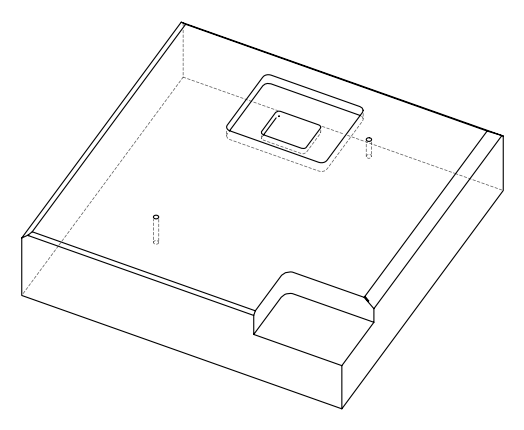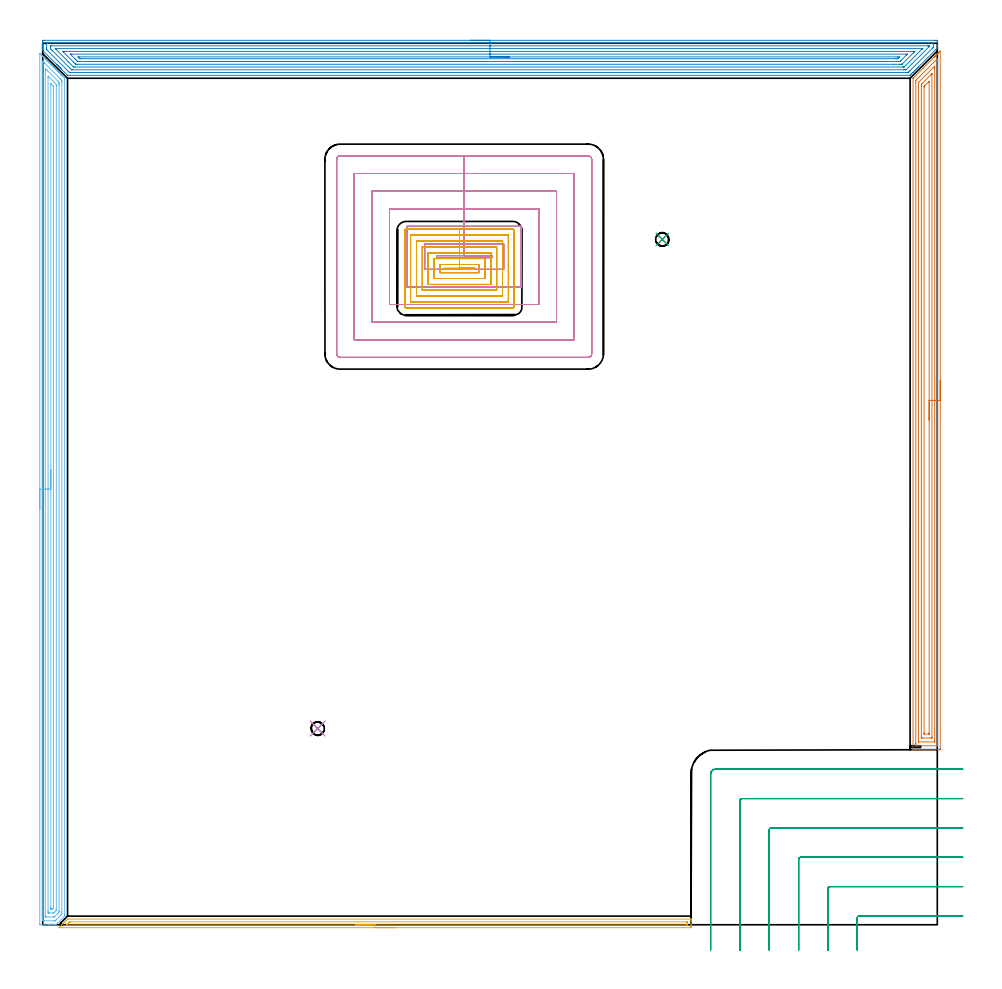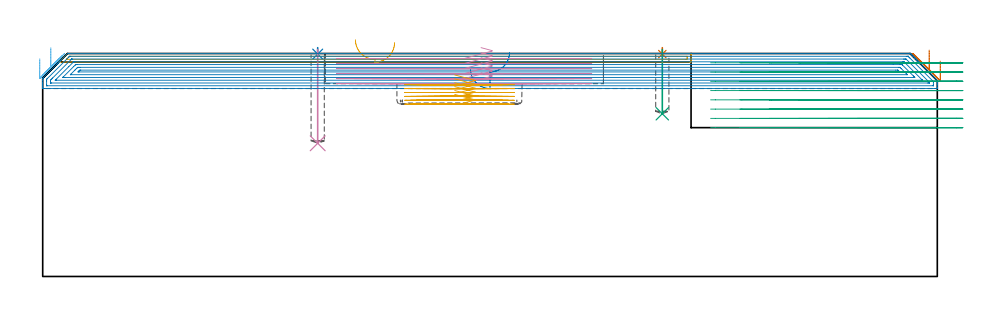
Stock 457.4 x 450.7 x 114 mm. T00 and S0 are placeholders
(PLAN: 11 operations, 5 tool changes, 112.2 min)
(1 SPOT_DRILL | STEP1POCKET | NXT0321_9005460120000 | 0.03 min | 0 mm3)
(2 SPOT_DRILL_1 | STEP1POCKET_1 | NXT0321_9005460120000 | 0.03 min | 0 mm3)
(3 DRILL_BLIND_HOLE_INTO_CENTER | STEP1POCKET | NXT0301_039 | 0.13 min | 1075 mm3)
(4 DRILL_BLIND_HOLE_INTO_CENTER_1 | STEP1POCKET_1 | NXT0301_039 | 0.19 min | 1617 mm3)
(5 AREA_MILL | FG_CHAMFER_SURFACE | UGT0205_001 | 5.31 min | 3188 mm3)
(6 AREA_MILL_1 | FG_CHAMFER_SURFACE_1 | UGT0205_001 | 17.78 min | 36223 mm3)
(7 AREA_MILL_2 | FG_CHAMFER_SURFACE_2 | UGT0205_001 | 14.33 min | 35538 mm3)
(8 AREA_MILL_3 | FG_CHAMFER_SURFACE_3 | UGT0205_001 | 25.3 min | 71010 mm3)
(9 MILL_CORNER_NOTCH_RECTANGULAR | CORNER_NOTCH_RECTANGULAR | UGT0201_094 | Follow Part, ap 5, ae 75% | 15.39 min | 425116 mm3)
(10 MILL_RECTANGULAR_POCKET | POCKET_RECTANGULAR_STRAIGHT | NXT0201_011 | Follow Part, ap 3, ae 75% | 22.49 min | 251456 mm3)
(11 MILL_RECTANGULAR_POCKET_1 | POCKET_RECTANGULAR_STRAIGHT_1 | UGT0201_086 | Follow Part, ap 2, ae 75% | 11.22 min | 31973 mm3)
(TOOL NXT0321_9005460120000 | NC Spot Drill, 142deg, 12mm, Carbide, Uncoated | D12 PA142 FL30 Z2)
(TOOL NXT0301_039 | Carbide Drill 6.8mm [860.1-0680-034A1-MM 2214] | D6.8 PA140 FL53 Z2)
(TOOL UGT0205_001 | Chamfer Mill 20 x 3 x 45 deg. | D20 FL50 Z2)
(TOOL UGT0201_094 | End mill 20 mm | D20 FL38 Z4)
(TOOL NXT0201_011 | ENDMILL 12mm [2P460-1200-NA 1630] | D12 FL38 Z6)
(TOOL UGT0201_086 | End Mill 8 mm | D8 R2 FL19 Z4)
(OP 1 SPOT_DRILL)
G17 G21 G94 G90
T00 M6
G54
G17 G0 G90 X316.8 Y350.4 S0 M3
G43 Z124. H0
G94 G81 G98 Z113.707 F250. R117.
G80
M5
M2
(OP 2 SPOT_DRILL_1)
G17 G21 G94 G90
T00 M6
G54
G17 G0 G90 X140.6 Y100.3 S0 M3
G43 Z124. H0
G94 G81 G98 Z113.707 F250. R117.
G80
M5
M2
(OP 3 DRILL_BLIND_HOLE_INTO_CENTER)
G17 G21 G94 G90
T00 M6
G54
G17 G0 G90 X316.8 Y350.4 S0 M3
G43 Z124. H1
G94 G81 G98 Z83.2 F250. R116.
G80
M5
M2
(OP 4 DRILL_BLIND_HOLE_INTO_CENTER_1)
G17 G21 G94 G90
T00 M6
G54
G17 G0 G90 X140.6 Y100.3 S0 M3
G43 Z124. H1
G94 G81 G98 Z68.1 F250. R116.
G80
M5
M2
(OP 5 AREA_MILL)
G17 G21 G94 G90
T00 M6
G54
G17 G0 G90 X179.9 Y-1.5 S1061 M3
G43 Z124. H0
Z119.6
G94 G1 X179.862 Z118.728 F250.
X179.748 Z117.863
X179.559 Z117.012
X179.297 Z116.18
X178.963 Z115.374
X178.56 Z114.6
X178.092 Z113.864
X177.56 Z113.172
X176.971 Z112.529
X176.328 Z111.94
X175.636 Z111.408
X174.9 Z110.94
X174.126 Z110.537
X173.32 Z110.203
X172.488 Z109.941
X171.636 Z109.752
X170.772 Z109.638
X169.9 Z109.6
X8.485
X8.319 Y-1.493 Z109.606
X8.484 Y-1.318 Z109.781
X8.931 Y-0.868 Z110.23
X9.825 Y0.026 Z111.124
X10.934 Y1.134 Z112.233
X12.061 Y2.261 Z113.361
X12.694 Y2.894 Z113.992
X13.402 Y2.9 Z114.
X331.316
X331.496 Y2.901 Z113.992
X331.497 Y2.9 Z113.991
X331.5 Y2.539 Z113.639
Y2.304 Z113.404
Y1.581 Z112.675
Y0.338 Z111.435
Y-0.181 Z110.914
Y-0.802 Z110.294
X331.497 Y-1.061 Z110.034
X331.49 Y-1.491 Z109.605
X331.31 Y-1.496 Z109.602
X330.869 Y-1.5 Z109.6
X169.9
Y-0.086 Z111.014
X12.508 Y-0.085 Z111.015
X12.41 Y-0.084 Z111.016
X12.237 Y-0.079 Z111.021
X12.186 Y-0.073 Z111.027
X12.198 Y-0.06 Z111.04
X12.288 Y0.036 Z111.136
X12.385 Y0.134 Z111.234
X12.508 Y0.259 Z111.359
X13.174 Y0.925 Z112.025
X13.402 Y1.152 Z112.252
X13.621 Y1.365 Z112.465
X13.721 Y1.46 Z112.56
X13.752 Y1.479 Z112.579
X13.798 Y1.481 Z112.581
X13.898 Y1.483 Z112.583
X14.297 Y1.486 Z112.586
X14.393
X329.178 Y1.485 Z112.585
X329.456 Y1.48 Z112.58
X329.484 Y1.479 Z112.579
X329.49 Y1.461 Z112.561
X329.496 Y1.426 Z112.526
X329.498 Y1.391 Z112.491
X329.5 Y1.168 Z112.268
X329.497 Y0.7 Z111.8
X329.491 Y0.296 Z111.396
X329.47 Y-0.079 Z111.021
X329.08 Y-0.084 Z111.016
X328.984 Y-0.085 Z111.015
X169.9 Y-0.086 Z111.014
X169.028 Z111.052
X168.164 Z111.166
X167.312 Z111.355
X166.48 Z111.617
X165.674 Z111.951
X164.9 Z112.354
X164.164 Z112.823
X163.472 Z113.354
X162.829 Z113.943
X162.24 Z114.586
X161.708 Z115.278
X161.24 Z116.014
X160.837 Z116.788
X160.503 Z117.594
X160.241 Z118.426
X160.052 Z119.278
X159.938 Z120.143
X159.9 Z121.014
G0 Z124.
M5
M2
(OP 6 AREA_MILL_1)
G17 G21 G94 G90
T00 M6
G54
G17 G0 G90 X-1.5 Y212.75 S1061 M3
G43 Z124. H0
Z111.3
G94 G1 Y212.788 Z110.428 F250.
Y212.902 Z109.564
Y213.091 Z108.712
Y213.353 Z107.88
Y213.687 Z107.074
Y214.09 Z106.3
Y214.558 Z105.564
Y215.09 Z104.872
Y215.679 Z104.229
Y216.322 Z103.64
Y217.014 Z103.108
Y217.75 Z102.64
Y218.524 Z102.237
Y219.33 Z101.903
Y220.162 Z101.641
Y221.014 Z101.452
Y221.878 Z101.338
Y222.75 Z101.3
Y445.255
X-1.495 Y445.471 Z101.303
X-1.493 Y445.482 Z101.305
X-1.47 Y445.471 Z101.328
X-1.105 Y445.105 Z101.695
X-0.933 Y444.935 Z101.864
X-0.874 Y444.875 Z101.925
X-0.696 Y444.697 Z102.103
X-0.636 Y444.638 Z102.16
X-0.576 Y444.577 Z102.223
X-0.401 Y444.401 Z102.398
X-0.34 Y444.341 Z102.457
X-0.278 Y444.279 Z102.521
X-0.106 Y444.106 Z102.693
X-0.043 Y444.045 Z102.753
X0.02 Y443.981 Z102.819
X0.19 Y443.811 Z102.989
X0.253 Y443.748 Z103.05
X0.317 Y443.683 Z103.116
X0.485 Y443.516 Z103.284
X0.55 Y443.452 Z103.346
X0.615 Y443.385 Z103.414
X0.78 Y443.22 Z103.579
X0.846 Y443.155 Z103.643
X0.913 Y443.087 Z103.712
X1.075 Y442.925 Z103.874
X1.143 Y442.859 Z103.939
X1.211 Y442.789 Z104.01
X1.37 Y442.63 Z104.169
X1.439 Y442.562 Z104.236
X1.509 Y442.491 Z104.308
X1.666 Y442.335 Z104.465
X1.736 Y442.266 Z104.532
X1.807 Y442.193 Z104.606
X1.961 Y442.04 Z104.76
X2.033 Y441.969 Z104.829
X2.105 Y441.895 Z104.904
X2.256 Y441.744 Z105.055
X2.329 Y441.673 Z105.125
X2.403 Y441.597 Z105.202
X2.551 Y441.449 Z105.35
X2.626 Y441.376 Z105.422
X2.701 Y441.299 Z105.5
X2.846 Y441.154 Z105.645
X2.922 Y441.079 Z105.719
X2.999 Y441.001 Z105.798
X3.142 Y440.859 Z105.941
X3.219 Y440.783 Z106.015
X3.297 Y440.703 Z106.096
X3.437 Y440.564 Z106.236
X3.515 Y440.486 Z106.312
X3.595 Y440.406 Z106.394
X3.732 Y440.268 Z106.531
X3.812 Y440.19 Z106.608
X3.893 Y440.108 Z106.692
X4.027 Y439.973 Z106.826
X4.109 Y439.893 Z106.905
X4.191 Y439.81 Z106.99
X4.322 Y439.678 Z107.122
X4.405 Y439.597 Z107.201
X4.489 Y439.512 Z107.288
X4.618 Y439.383 Z107.417
X4.702 Y439.3 Z107.498
X4.787 Y439.214 Z107.586
X4.913 Y439.088 Z107.712
X4.998 Y439.003 Z107.794
X5.085 Y438.916 Z107.884
X5.208 Y438.792 Z108.007
X5.295 Y438.707 Z108.091
X5.383 Y438.618 Z108.182
X5.503 Y438.497 Z108.302
X5.591 Y438.41 Z108.387
X5.68 Y438.32 Z108.48
X5.798 Y438.202 Z108.598
X5.888 Y438.114 Z108.684
X5.978 Y438.022 Z108.778
X6.094 Y437.907 Z108.893
X6.185 Y437.817 Z108.981
X6.276 Y437.724 Z109.076
X6.389 Y437.611 Z109.188
X6.481 Y437.521 Z109.277
X6.574 Y437.426 Z109.374
X6.684 Y437.316 Z109.483
X6.778 Y437.224 Z109.574
X6.872 Y437.128 Z109.672
X6.979 Y437.021 Z109.779
X7.074 Y436.928 Z109.87
X7.17 Y436.83 Z109.97
X7.274 Y436.726 Z110.074
X7.371 Y436.631 Z110.167
X7.468 Y436.532 Z110.268
X7.57 Y436.431 Z110.369
X7.667 Y436.334 Z110.463
X7.766 Y436.234 Z110.566
X7.865 Y436.135 Z110.664
X7.964 Y436.038 Z110.76
X8.064 Y435.936 Z110.863
X8.16 Y435.84 Z110.96
X8.261 Y435.741 Z111.057
X8.362 Y435.638 Z111.161
X8.455 Y435.545 Z111.255
X8.557 Y435.445 Z111.353
X8.66 Y435.34 Z111.459
X8.75 Y435.25 Z111.55
X8.854 Y435.148 Z111.65
X8.958 Y435.042 Z111.757
X9.046 Y434.955 Z111.845
X9.15 Y434.852 Z111.946
X9.256 Y434.744 Z112.055
X9.341 Y434.659 Z112.14
X9.447 Y434.555 Z112.243
X9.554 Y434.446 Z112.353
X9.636 Y434.364 Z112.436
X9.743 Y434.258 Z112.539
X9.852 Y434.148 Z112.651
X9.931 Y434.069 Z112.731
X10.04 Y433.962 Z112.836
X11.102 Y432.898 Z113.899
X11.199 Y432.795 Z113.985
X11.2 Y432.361 Z114.
Y5.095
X11.197 Y4.405 Z113.988
X11.09 Y4.289 Z113.888
X6.882 Y0.082 Z109.68
X6.8 Y0.01 Z109.595
X6.719 Y0. Z109.518
X6.629 Z109.429
X6.005 Z108.804
X5.295 Z108.09
X4.05 Z106.847
X3.515 Z106.31
X2.893 Z105.689
X-1.201 Z101.596
X-1.492 Y0.01 Z101.306
X-1.499 Y0.3 Z101.299
X-1.5 Y222.75 Z101.3
X-0.086 Z102.714
Y440.448
X-0.082 Y441.299 Z102.718
X-0.08 Y441.336 Z102.72
X-0.043 Y441.582 Z102.757
X0.247 Y441.299 Z103.047
X0.846 Y440.703 Z103.646
X1.145 Y440.406 Z103.945
X8.854 Y432.696 Z111.654
X9.187 Y432.361 Z111.987
X9.743 Y431.795 Z112.543
X9.78 Y431.467 Z112.58
X9.783 Y431.427 Z112.583
X9.786 Y430.573 Z112.586
Y430.53
Y6.84
X9.784 Y5.988 Z112.584
X9.782 Y5.949 Z112.582
X9.743 Y5.405 Z112.543
X9.592 Y5.247 Z112.392
X9.444 Y5.095 Z112.244
X6.763 Y2.413 Z109.563
X6.47 Y2.127 Z109.27
X6.373 Y2.035 Z109.173
X6.337 Y2.01 Z109.137
X6.287 Y2.006 Z109.087
X6.185 Y2.003 Z108.985
X5.706 Y2. Z108.506
X0.846 Y2.001 Z103.646
X0.365 Y2.003 Z103.165
X-0.043 Y2.01 Z102.757
X-0.081 Y2.413 Z102.719
X-0.083 Y2.453 Z102.717
X-0.086 Y3.307 Z102.714
Y222.75
X1.328 Z104.128
X1.329 Y436.83 Z104.129
X1.33 Y437.238 Z104.13
X1.334 Y437.724 Z104.134
X1.335 Y437.749 Z104.135
X1.37 Y437.724 Z104.17
X1.736 Y437.363 Z104.536
X2.271 Y436.83 Z105.071
X2.626 Y436.475 Z105.426
X7.633 Y431.467 Z110.433
X7.964 Y431.132 Z110.764
X8.241 Y430.848 Z111.041
X8.365 Y430.705 Z111.165
X8.367 Y430.573 Z111.167
X8.37 Y430.165 Z111.17
X8.371 Y429.679 Z111.171
X8.372 Y429.27 Z111.172
X8.371 Y7.367 Z111.171
X8.368 Y6.882 Z111.168
X8.365 Y6.479 Z111.165
X7.889 Y5.988 Z110.689
X6.143 Y4.242 Z108.943
X6.101 Y4.201 Z108.901
X5.937 Y4.045 Z108.737
X5.907 Y4.018 Z108.707
X5.827 Y4.01 Z108.627
X5.694 Y4.005 Z108.494
X5.494 Y4.001 Z108.294
X1.936 Y4. Z104.736
X1.736 Y4.002 Z104.536
X1.536 Y4.006 Z104.336
X1.404 Y4.01 Z104.204
X1.335 Y4.023 Z104.135
X1.333 Y4.065 Z104.133
X1.331 Y4.201 Z104.131
X1.329 Y4.61 Z104.129
X1.328 Y222.75 Z104.128
X2.743 Z105.543
X2.744 Y433.136 Z105.544
X2.745 Y433.255 Z105.545
X2.754 Y433.885 Z105.554
X3.396 Y433.255 Z106.196
X3.515 Y433.136 Z106.315
X6.078 Y430.573 Z108.878
X6.185 Y430.464 Z108.985
X6.95 Y429.679 Z109.75
X6.956 Y428.904 Z109.756
X6.957 Y428.785 Z109.757
Y7.776
X6.955 Y7.582 Z109.755
X6.953 Y7.534 Z109.753
X6.951 Y7.514 Z109.751
X6.938 Y7.497 Z109.738
X6.877 Y7.431 Z109.677
X6.704 Y7.254 Z109.504
X5.813 Y6.362 Z108.613
X5.639 Y6.191 Z108.439
X5.499 Y6.057 Z108.299
X5.456 Y6.017 Z108.256
X5.404 Y6.01 Z108.204
X5.295 Y6.001 Z108.095
X5.283 Y6. Z108.083
X3.515 Z106.315
X3.504 Z106.304
X3.072 Y6.003 Z105.872
X2.856 Y6.007 Z105.656
X2.755 Y6.01 Z105.555
X2.75 Y6.082 Z105.55
X2.743 Y6.764 Z105.543
Y6.882
Y222.75
X4.157 Z106.957
Y429.679
X4.159 Y429.927 Z106.959
X4.161 Y430.011 Z106.961
X4.162 Y430.025 Z106.962
X4.209 Y429.984 Z107.009
X4.287 Y429.911 Z107.087
X4.405 Y429.796 Z107.205
X4.523 Y429.679 Z107.323
X5.295 Y428.905 Z108.095
X5.412 Y428.785 Z108.212
X5.526 Y428.66 Z108.326
X5.536 Y428.543 Z108.336
X5.541 Y427.891 Z108.341
X5.543 Y427.643 Z108.343
Y9.564
X5.542 Y9.315 Z108.342
X5.538 Y8.67 Z108.338
X5.536 Y8.55 Z108.336
X5.477 Y8.487 Z108.277
X5.295 Y8.3 Z108.095
X5.031 Y8.041 Z107.831
X4.987 Y8.01 Z107.787
X4.905 Y8.007 Z107.705
X4.739 Y8.003 Z107.539
X4.405 Z107.205
X4.177 Y8.006 Z106.977
X4.163 Y8.016 Z106.963
X4.161 Y8.022 Z106.961
X4.157 Y8.67 Z106.957
Y8.919
Y222.75
Y223.622 Z106.995
Y224.486 Z107.109
Y225.338 Z107.298
Y226.17 Z107.56
Y226.976 Z107.894
Y227.75 Z108.297
Y228.486 Z108.765
Y229.178 Z109.296
Y229.821 Z109.886
Y230.41 Z110.529
Y230.942 Z111.221
Y231.41 Z111.957
Y231.813 Z112.731
Y232.147 Z113.537
Y232.409 Z114.369
Y232.598 Z115.22
Y232.712 Z116.085
Y232.75 Z116.957
G0 Z124.
M5
M2
(OP 7 AREA_MILL_2)
G17 G21 G94 G90
T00 M6
G54
G17 G0 G90 X458.9 Y278.1 S1061 M3
G43 Z124. H0
Z110.1
G94 G1 Y278.062 Z109.228 F250.
Y277.948 Z108.363
Y277.759 Z107.512
Y277.497 Z106.68
Y277.163 Z105.874
Y276.76 Z105.1
Y276.292 Z104.364
Y275.76 Z103.672
Y275.171 Z103.029
Y274.528 Z102.44
Y273.836 Z101.908
Y273.1 Z101.44
Y272.326 Z101.037
Y271.52 Z100.703
Y270.688 Z100.441
Y269.837 Z100.252
Y268.972 Z100.138
Y268.1 Z100.1
Y90.132
X458.894 Y89.618 Z100.104
X458.892 Y89.51 Z100.106
X458.779 Y89.5 Z100.218
X448.007 Z110.988
X446.616 Z112.38
X446.255 Z112.74
X445.312 Z113.688
X445.156 Z113.837
X445.092 Z113.9
X445.003 Y89.51 Z113.988
X445. Y89.684 Z114.
Y432.654
X445.003 Y432.794 Z113.989
X445.094 Y432.895 Z113.904
X450.198 Y437.998 Z108.802
X455.76 Y443.561 Z103.238
X455.893 Y443.695 Z103.103
X456.032 Y443.833 Z102.966
X456.189 Y443.991 Z102.808
X456.331 Y444.133 Z102.664
X456.479 Y444.28 Z102.519
X456.619 Y444.42 Z102.379
X456.769 Y444.572 Z102.226
X456.926 Y444.727 Z102.072
X457.048 Y444.849 Z101.949
X457.207 Y445.01 Z101.787
X457.729 Y445.529 Z101.271
X457.97 Y445.77 Z101.029
X458.084 Y445.886 Z100.912
X458.662 Y446.462 Z100.338
X458.732 Y446.533 Z100.266
X458.868 Y446.665 Z100.13
X458.894 Y446.683 Z100.104
X458.899 Y446.665 Z100.099
X458.9 Y268.1 Z100.1
X457.486 Z101.514
X457.485 Y92.084 Z101.515
X457.479 Y91.518 Z101.521
X457.427 Y91.51 Z101.573
X457.318 Y91.505 Z101.682
X457.18 Y91.501 Z101.82
X446.665 Z112.335
X446.48 Y91.507 Z112.52
X446.445 Y91.51 Z112.555
X446.421 Y91.519 Z112.579
X446.42 Y91.561 Z112.58
X446.416 Y91.756 Z112.584
X446.415 Y91.92 Z112.585
X446.414 Y92.651 Z112.586
X446.415 Y430.865 Z112.585
X446.419 Y431.592 Z112.581
X446.421 Y431.76 Z112.579
X447.216 Y432.567 Z111.784
X457.141 Y442.491 Z101.859
X457.249 Y442.597 Z101.751
X457.399 Y442.742 Z101.601
X457.473 Y442.812 Z101.527
X457.48 Y442.66 Z101.52
X457.484 Y442.491 Z101.516
X457.485 Y442.319 Z101.515
X457.486 Y441.76 Z101.514
Y268.1
X456.072 Z102.928
X456.071 Y94.421 Z102.929
X456.069 Y93.709 Z102.931
X456.067 Y93.532 Z102.933
X456.065 Y93.51 Z102.935
X456.046 Y93.507 Z102.954
X455.995 Y93.503 Z103.005
X455.893 Y93.501 Z103.107
X447.939 Z111.061
X447.884 Y93.503 Z111.116
X447.849 Y93.508 Z111.151
X447.835 Y93.512 Z111.165
X447.834 Y93.528 Z111.166
X447.83 Y93.709 Z111.17
X447.829 Y93.891 Z111.171
Y430.153
X447.832 Y430.509 Z111.168
X447.835 Y430.686 Z111.165
X447.837 Y430.726 Z111.163
X447.986 Y430.887 Z111.014
X455.953 Y438.853 Z103.047
X456.016 Y438.914 Z102.984
X456.041 Y438.931 Z102.959
X456.065 Y438.945 Z102.935
X456.067 Y438.914 Z102.933
X456.07 Y438.802 Z102.93
X456.071 Y438.732 Z102.929
X456.072 Y438.02 Z102.928
Y268.1
X454.657 Z104.343
Y95.865
X454.655 Y95.689 Z104.345
X454.652 Y95.549 Z104.348
X454.65 Y95.513 Z104.35
X454.631 Y95.509 Z104.369
X454.577 Y95.506 Z104.423
X454.141 Y95.5 Z104.859
X449.759 Z109.241
X449.323 Y95.504 Z109.677
X449.27 Y95.508 Z109.73
X449.249 Y95.511 Z109.751
X449.248 Y95.527 Z109.752
X449.244 Y95.591 Z109.756
X449.243 Y95.652 Z109.757
Y96.025
Y428.709
X449.244 Y429.077 Z109.756
X449.248 Y429.598 Z109.752
X449.251 Y429.69 Z109.749
X449.308 Y429.75 Z109.692
X449.521 Y429.971 Z109.479
X454.141 Y434.592 Z104.859
X454.511 Y434.959 Z104.489
X454.584 Y435.029 Z104.416
X454.631 Y435.071 Z104.369
X454.651 Y435.081 Z104.349
X454.653 Y435.041 Z104.347
X454.655 Y434.962 Z104.345
X454.657 Y434.81 Z104.343
Y268.1
X453.243 Z105.757
Y98.18
X453.241 Y97.744 Z105.759
X453.237 Y97.527 Z105.763
X453.235 Y97.51 Z105.765
X453.208 Y97.506 Z105.792
X453.15 Y97.502 Z105.85
X453.055 Y97.5 Z105.945
X450.771 Y97.501 Z108.229
X450.717 Y97.503 Z108.283
X450.679 Y97.508 Z108.321
X450.664 Y97.512 Z108.336
X450.662 Y97.53 Z108.338
X450.659 Y97.739 Z108.341
X450.657 Y98.159 Z108.343
Y428.182
X450.664 Y428.617 Z108.336
X450.672 Y428.662 Z108.328
X450.701 Y428.697 Z108.299
X450.759 Y428.758 Z108.241
X450.853 Y428.855 Z108.147
X451.075 Y429.077 Z107.925
X452.863 Y430.865 Z106.137
X452.972 Y430.974 Z106.028
X453.067 Y431.067 Z105.933
X453.186 Y431.181 Z105.814
X453.235 Y431.225 Z105.765
X453.243 Y430.83 Z105.757
Y268.1
Y267.228 Z105.795
Y266.364 Z105.909
Y265.512 Z106.098
Y264.68 Z106.36
Y263.874 Z106.694
Y263.1 Z107.097
Y262.364 Z107.565
Y261.672 Z108.096
Y261.029 Z108.686
Y260.44 Z109.329
Y259.909 Z110.021
Y259.44 Z110.757
Y259.037 Z111.531
Y258.703 Z112.337
Y258.441 Z113.169
Y258.252 Z114.02
Y258.138 Z114.885
Y258.1 Z115.757
G0 Z124.
M5
M2
(OP 8 AREA_MILL_3)
G17 G21 G94 G90
T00 M6
G54
G17 G0 G90 X218.7 Y452.2 S1061 M3
G43 Z124. H0
Z106.1
G94 G1 X218.738 Z105.228 F250.
X218.852 Z104.364
X219.041 Z103.512
X219.303 Z102.68
X219.637 Z101.874
X220.04 Z101.1
X220.509 Z100.364
X221.04 Z99.672
X221.629 Z99.029
X222.272 Z98.44
X222.964 Z97.909
X223.7 Z97.44
X224.474 Z97.037
X225.28 Z96.703
X226.112 Z96.441
X226.964 Z96.252
X227.828 Z96.138
X228.7 Z96.1
X456.237
X456.768 Y452.198 Z96.102
X457.291 Y452.193 Z96.103
X457.392 Y452.191 Z96.105
X457.4 Y451.674 Z96.621
Y450.268 Z98.029
Y449.901 Z98.395
Y449.166 Z99.134
Y448.862 Z99.438
Y448.231 Z100.068
X457.397 Y448.2 Z100.099
X457.396 Y448.195 Z100.103
X447.71 Y438.51 Z109.79
X447.574 Y438.373 Z109.924
X447.526 Y438.325 Z109.973
X446.845 Y437.645 Z110.655
X446.687 Y437.486 Z110.811
X446.631 Y437.43 Z110.868
X445.98 Y436.78 Z111.52
X445.801 Y436.599 Z111.697
X445.116 Y435.916 Z112.384
X444.914 Y435.713 Z112.584
X444.251 Y435.051 Z113.249
X443.685 Y434.484 Z113.815
X443.545 Y434.347 Z113.948
X443.495 Y434.303 Z113.989
X443.352 Y434.3 Z114.
X13.154
X12.699 Y434.307 Z113.992
X12.639 Y434.36 Z113.939
X9.512 Y437.486 Z110.811
X9.452 Y437.548 Z110.751
X9.278 Y437.721 Z110.578
X9.217 Y437.782 Z110.515
X9.159 Y437.841 Z110.458
X8.98 Y438.02 Z110.279
X8.921 Y438.077 Z110.219
X8.866 Y438.134 Z110.165
X8.682 Y438.318 Z109.981
X8.626 Y438.373 Z109.924
X8.572 Y438.427 Z109.872
X8.384 Y438.616 Z109.683
X8.33 Y438.668 Z109.628
X8.279 Y438.72 Z109.579
X8.086 Y438.914 Z109.385
X8.035 Y438.964 Z109.333
X7.986 Y439.013 Z109.286
X7.788 Y439.212 Z109.087
X7.739 Y439.26 Z109.037
X7.693 Y439.306 Z108.993
X7.489 Y439.51 Z108.789
X7.444 Y439.555 Z108.742
X7.4 Y439.599 Z108.7
X7.191 Y439.808 Z108.491
X0.334 Y446.665 Z101.634
X0.201 Y446.797 Z101.499
X0.036 Y446.967 Z101.331
X0.008 Y447.003 Z101.294
X0.004 Y447.019 Z101.279
X0. Y447.046 Z101.252
Y448.127 Z100.167
Y449.381 Z98.915
Y449.901 Z98.394
Y450.528 Z97.768
Y450.787 Z97.508
Y451.415 Z96.882
X0.003 Y451.674 Z96.622
X0.009 Y452.191 Z96.105
X0.108 Y452.194 Z96.103
X0.633 Y452.2 Z96.1
X228.7
Y450.786 Z97.514
X455.202 Y450.785 Z97.515
X455.313 Y450.784 Z97.516
X455.368 Y450.781 Z97.519
X455.387 Y450.779 Z97.521
X455.39 Y450.763 Z97.537
X455.395 Y450.642 Z97.658
X455.399 Y450.37 Z97.93
Y449.014 Z99.286
X455.397 Y448.805 Z99.495
X455.393 Y448.701 Z99.599
X455.389 Y448.651 Z99.649
X455.368 Y448.628 Z99.672
X454.979 Y448.229 Z100.071
X454.928 Y448.178 Z100.122
X443.352 Y436.601 Z111.699
X442.904 Y436.157 Z112.143
X442.457 Y435.716 Z112.584
X442.455 Y435.715 Z112.585
X441.563 Y435.714 Z112.586
X14.048
X13.823 Y435.717 Z112.583
X13.768 Y435.719 Z112.581
X13.745 Y435.721 Z112.579
X13.679 Y435.782 Z112.518
X13.466 Y435.989 Z112.311
X13.154 Y436.296 Z112.004
X2.421 Y447.029 Z101.271
X2.214 Y447.24 Z101.06
X2.011 Y447.451 Z100.849
X2.004 Y447.654 Z100.646
X2.001 Y448.127 Z100.173
X2. Y448.545 Z99.755
X2.002 Y450.317 Z97.983
X2.01 Y450.736 Z97.564
X2.012 Y450.78 Z97.52
X2.032 Y450.781 Z97.519
X2.087 Y450.784 Z97.516
X2.198 Y450.785 Z97.515
X2.421 Y450.786 Z97.514
X228.7
Y449.372 Z98.928
X452.296 Y449.371 Z98.929
X452.831 Y449.37 Z98.93
X453.19 Y449.367 Z98.933
X453.309 Y449.365 Z98.935
X453.39 Y449.355 Z98.945
X453.394 Y449.222 Z99.078
X453.393 Y449.139 Z99.161
X453.39 Y449.11 Z99.19
X453.368 Y449.079 Z99.221
X453.311 Y449.014 Z99.286
X453.252 Y448.952 Z99.348
X453.19 Y448.889 Z99.411
X441.675 Y437.375 Z110.925
X441.563 Y437.265 Z111.035
X441.424 Y437.136 Z111.164
X441.296 Y437.133 Z111.167
X441.028 Y437.13 Z111.17
X440.669 Y437.129 Z111.171
X440.135 Y437.128 Z111.172
X15.303 Y437.129 Z111.171
X14.943 Y437.131 Z111.169
X14.823 Y437.133 Z111.167
X14.783 Y437.135 Z111.165
X14.75 Y437.161 Z111.139
X14.682 Y437.225 Z111.075
X14.415 Y437.486 Z110.814
X5.104 Y446.795 Z101.505
X4.662 Y447.24 Z101.06
X4.21 Y447.701 Z100.599
X4.01 Y447.921 Z100.379
X4.005 Y448.127 Z100.173
X4.001 Y448.334 Z99.966
X4. Y449.014 Z99.286
X4.001 Y449.221 Z99.079
X4.004 Y449.291 Z99.009
X4.01 Y449.346 Z98.954
X4.016 Y449.365 Z98.935
X4.031 Y449.366 Z98.934
X4.21 Y449.369 Z98.931
X4.57 Y449.371 Z98.929
X228.7 Y449.372 Z98.928
Y447.957 Z100.343
X449.403
X449.612 Y447.956 Z100.344
X449.788 Y447.953 Z100.347
X449.792 Y447.95 Z100.35
X449.793 Y447.948 Z100.352
X449.67 Y447.819 Z100.481
X449.612 Y447.761 Z100.539
X440.669 Y438.819 Z109.481
X440.441 Y438.599 Z109.701
X440.396 Y438.556 Z109.744
X440.316 Y438.55 Z109.75
X440.136 Y438.547 Z109.753
X439.774 Y438.543 Z109.757
X16.56
X15.837 Y438.548 Z109.752
X15.818 Y438.549 Z109.751
X15.797 Y438.564 Z109.736
X15.747 Y438.608 Z109.692
X15.65 Y438.7 Z109.6
X13.315 Y441.033 Z107.267
X6.893 Y447.457 Z100.843
X6.428 Y447.933 Z100.367
X6.41 Y447.952 Z100.348
X6.427 Y447.953 Z100.347
X6.493 Y447.955 Z100.345
X6.626 Y447.957 Z100.343
X6.893
X228.7
Y446.543 Z101.757
X445.141 Y446.542 Z101.758
X445.848 Y446.538 Z101.762
X445.867 Y446.537 Z101.763
X445.889 Y446.499 Z101.801
X445.749 Y446.354 Z101.946
X445.448 Y446.048 Z102.252
X445.141 Y445.739 Z102.561
X439.661 Y440.259 Z108.041
X439.546 Y440.146 Z108.154
X439.41 Y440.017 Z108.283
X439.362 Y439.972 Z108.328
X439.261 Y439.964 Z108.336
X439.068 Y439.959 Z108.341
X438.88 Y439.958 Z108.342
X438.177 Y439.957 Z108.343
X434.892
X17.626
X16.921 Y439.959 Z108.341
X16.876 Y439.961 Z108.339
X16.856 Y439.963 Z108.337
X16.82 Y439.99 Z108.31
X16.731 Y440.069 Z108.231
X16.652 Y440.146 Z108.154
X15.837 Y440.961 Z107.339
X10.471 Y446.328 Z101.972
X10.447 Y446.354 Z101.946
X10.287 Y446.536 Z101.764
X11.365 Y446.543 Z101.757
X228.7
Y445.129 Z103.171
X441.563 Y445.128 Z103.172
X441.907 Y445.126 Z103.174
X442.006 Y445.123 Z103.177
X442.06 Y445.119 Z103.181
X442.024 Y445.077 Z103.223
X441.991 Y445.042 Z103.258
X441.758 Y444.807 Z103.493
X441.563 Y444.611 Z103.689
X438.88 Y441.927 Z106.373
X438.429 Y441.48 Z106.82
X438.363 Y441.418 Z106.882
X438.323 Y441.383 Z106.917
X438.261 Y441.378 Z106.922
X437.986 Y441.374 Z106.926
X437.644 Y441.372 Z106.928
X19.073 Y441.371 Z106.929
X18.52 Y441.372 Z106.928
X18.176 Y441.374 Z106.926
X17.907 Y441.378 Z106.922
X17.626 Y441.633 Z106.667
X17.332 Y441.92 Z106.38
X16.731 Y442.516 Z105.784
X16.441 Y442.807 Z105.493
X14.397 Y444.851 Z103.449
X14.221 Y445.03 Z103.27
X14.16 Y445.095 Z103.205
X14.135 Y445.125 Z103.175
X14.139
X14.205 Y445.127 Z103.173
X14.39 Y445.128 Z103.172
X228.7 Y445.129 Z103.171
Y443.715 Z104.585
X437.07
X437.965 Y443.713 Z104.587
X437.986 Y443.712 Z104.588
X438.184 Y443.693 Z104.607
X438.088 Y443.591 Z104.709
X437.986 Y443.484 Z104.816
X437.643 Y443.146 Z105.154
X437.297 Y442.807 Z105.493
X437.11 Y442.788 Z105.512
X437.091 Y442.787 Z105.513
X436.218 Y442.785 Z105.515
X19.435 Y442.786 Z105.514
X19.415
X18.903 Y442.807 Z105.493
X18.52 Y443.183 Z105.117
X18.016 Y443.693 Z104.607
X18.5 Y443.714 Z104.586
X18.52
X228.7 Y443.715 Z104.585
X229.572 Z104.623
X230.437 Z104.737
X231.288 Z104.926
X232.12 Z105.188
X232.926 Z105.522
X233.7 Z105.925
X234.436 Z106.394
X235.128 Z106.925
X235.771 Z107.514
X236.36 Z108.157
X236.892 Z108.85
X237.36 Z109.585
X237.763 Z110.359
X238.097 Z111.165
X238.359 Z111.997
X238.548 Z112.849
X238.662 Z113.714
X238.7 Z114.585
G0 Z124.
M5
M2
(OP 9 MILL_CORNER_NOTCH_RECTANGULAR)
G17 G21 G94 G90
T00 M6
G54
G17 G0 G90 X470.4 Y4.5 S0 M3
G43 Z124. H0
Z109.262
G94 G1 X467.4 F250.
X417.493 F500.
G3 X416.5 Y3.507 R1.
G1 Y-10.
Y-13. F250.
G0 Z124.
X470.4 Y19.5
Z109.262
G1 X467.4
X402.494 F500.
G3 X401.5 Y18.506 R1.
G1 Y-10.
Y-13. F250.
G0 Z124.
X470.4 Y34.5
Z109.262
G1 X467.4
X387.494 F500.
G3 X386.5 Y33.506 R1.
G1 Y-10.
Y-13. F250.
G0 Z124.
X470.4 Y49.5
Z109.262
G1 X467.4
X372.495 F500.
G3 X371.5 Y48.505 R1.
G1 Y-10.
Y-13. F250.
G0 Z124.
X470.4 Y64.5
Z109.262
G1 X467.4
X357.495 F500.
G3 X356.5 Y63.505 R1.
G1 Y-10.
Y-13. F250.
G0 Z124.
X470.4 Y79.5
Z109.262
G1 X467.4
X343.9 F500.
G3 X341.5 Y77.1 R2.4
G1 Y-10.
Y-13. F250.
G0 Z124.
X470.4 Y4.5
Z104.525
G1 X467.4
X417.493 F500.
G3 X416.5 Y3.507 R1.
G1 Y-10.
Y-13. F250.
G0 Z124.
X470.4 Y19.5
Z104.525
G1 X467.4
X402.494 F500.
G3 X401.5 Y18.506 R1.
G1 Y-10.
Y-13. F250.
G0 Z124.
X470.4 Y34.5
Z104.525
G1 X467.4
X387.494 F500.
G3 X386.5 Y33.506 R1.
G1 Y-10.
Y-13. F250.
G0 Z124.
X470.4 Y49.5
Z104.525
G1 X467.4
X372.495 F500.
G3 X371.5 Y48.505 R1.
G1 Y-10.
Y-13. F250.
G0 Z124.
X470.4 Y64.5
Z104.525
G1 X467.4
X357.495 F500.
G3 X356.5 Y63.505 R1.
G1 Y-10.
Y-13. F250.
G0 Z124.
X470.4 Y79.5
Z104.525
G1 X467.4
X343.9 F500.
G3 X341.5 Y77.1 R2.4
G1 Y-10.
Y-13. F250.
G0 Z124.
X470.4 Y4.5
Z99.787
G1 X467.4
X417.493 F500.
G3 X416.5 Y3.507 R1.
G1 Y-10.
Y-13. F250.
G0 Z124.
X470.4 Y19.5
Z99.787
G1 X467.4
X402.494 F500.
G3 X401.5 Y18.506 R1.
G1 Y-10.
Y-13. F250.
G0 Z124.
X470.4 Y34.5
Z99.787
G1 X467.4
X387.494 F500.
G3 X386.5 Y33.506 R1.
G1 Y-10.
Y-13. F250.
G0 Z124.
X470.4 Y49.5
Z99.787
G1 X467.4
X372.494 F500.
G3 X371.5 Y48.505 R1.
G1 Y-10.
Y-13. F250.
G0 Z124.
X470.4 Y64.5
Z99.787
G1 X467.4
X357.495 F500.
G3 X356.5 Y63.505 R1.
G1 Y-10.
Y-13. F250.
G0 Z124.
X470.4 Y79.5
Z99.787
G1 X467.4
X343.9 F500.
G3 X341.5 Y77.1 R2.4
G1 Y-10.
Y-13. F250.
G0 Z124.
X470.4 Y4.5
Z95.05
G1 X467.4
X417.493 F500.
G3 X416.5 Y3.507 R1.
G1 Y-10.
Y-13. F250.
G0 Z124.
X470.4 Y19.5
Z95.05
G1 X467.4
X402.494 F500.
G3 X401.5 Y18.506 R1.
G1 Y-10.
Y-13. F250.
G0 Z124.
X470.4 Y34.5
Z95.05
G1 X467.4
X387.494 F500.
G3 X386.5 Y33.506 R1.
G1 Y-10.
Y-13. F250.
G0 Z124.
X470.4 Y49.5
Z95.05
G1 X467.4
X372.495 F500.
G3 X371.5 Y48.505 R1.
G1 Y-10.
Y-13. F250.
G0 Z124.
X470.4 Y64.5
Z95.05
G1 X467.4
X357.495 F500.
G3 X356.5 Y63.505 R1.
G1 Y-10.
Y-13. F250.
G0 Z124.
X470.4 Y79.5
Z95.05
G1 X467.4
X343.9 F500.
G3 X341.5 Y77.1 R2.4
G1 Y-10.
Y-13. F250.
G0 Z124.
X470.4 Y4.5
Z90.312
G1 X467.4
X417.493 F500.
G3 X416.5 Y3.507 R1.
G1 Y-10.
Y-13. F250.
G0 Z124.
X470.4 Y19.5
Z90.312
G1 X467.4
X402.494 F500.
G3 X401.5 Y18.506 R1.
G1 Y-10.
Y-13. F250.
G0 Z124.
X470.4 Y34.5
Z90.312
G1 X467.4
X387.494 F500.
G3 X386.5 Y33.506 R1.
G1 Y-10.
Y-13. F250.
G0 Z124.
X470.4 Y49.5
Z90.312
G1 X467.4
X372.495 F500.
G3 X371.5 Y48.505 R1.
G1 Y-10.
Y-13. F250.
G0 Z124.
X470.4 Y64.5
Z90.312
G1 X467.4
X357.495 F500.
G3 X356.5 Y63.505 R1.
G1 Y-10.
Y-13. F250.
G0 Z124.
X470.4 Y79.5
Z90.312
G1 X467.4
X343.9 F500.
G3 X341.5 Y77.1 R2.4
G1 Y-10.
Y-13. F250.
G0 Z124.
X470.4 Y4.5
Z85.575
G1 X467.4
X417.493 F500.
G3 X416.5 Y3.507 R1.
G1 Y-10.
Y-13. F250.
G0 Z124.
X470.4 Y19.5
Z85.575
G1 X467.4
X402.494 F500.
G3 X401.5 Y18.506 R1.
G1 Y-10.
Y-13. F250.
G0 Z124.
X470.4 Y34.5
Z85.575
G1 X467.4
X387.494 F500.
G3 X386.5 Y33.506 R1.
G1 Y-10.
Y-13. F250.
G0 Z124.
X470.4 Y49.5
Z85.575
G1 X467.4
X372.495 F500.
G3 X371.5 Y48.505 R1.
G1 Y-10.
Y-13. F250.
G0 Z124.
X470.4 Y64.5
Z85.575
G1 X467.4
X357.495 F500.
G3 X356.5 Y63.505 R1.
G1 Y-10.
Y-13. F250.
G0 Z124.
X470.4 Y79.5
Z85.575
G1 X467.4
X343.9 F500.
G3 X341.5 Y77.1 R2.4
G1 Y-10.
Y-13. F250.
G0 Z124.
X470.4 Y4.5
Z80.837
G1 X467.4
X417.493 F500.
G3 X416.5 Y3.507 R1.
G1 Y-10.
Y-13. F250.
G0 Z124.
X470.4 Y19.5
Z80.837
G1 X467.4
X402.494 F500.
G3 X401.5 Y18.506 R1.
G1 Y-10.
Y-13. F250.
G0 Z124.
X470.4 Y34.5
Z80.837
G1 X467.4
X387.494 F500.
G3 X386.5 Y33.506 R1.
G1 Y-10.
Y-13. F250.
G0 Z124.
X470.4 Y49.5
Z80.837
G1 X467.4
X372.495 F500.
G3 X371.5 Y48.505 R1.
G1 Y-10.
Y-13. F250.
G0 Z124.
X470.4 Y64.5
Z80.837
G1 X467.4
X357.495 F500.
G3 X356.5 Y63.505 R1.
G1 Y-10.
Y-13. F250.
G0 Z124.
X470.4 Y79.5
Z80.837
G1 X467.4
X343.9 F500.
G3 X341.5 Y77.1 R2.4
G1 Y-10.
Y-13. F250.
G0 Z124.
X470.4 Y4.5
Z76.1
G1 X467.4
X417.493 F500.
G3 X416.5 Y3.507 R1.
G1 Y-10.
Y-13. F250.
G0 Z124.
X470.4 Y19.5
Z76.1
G1 X467.4
X402.494 F500.
G3 X401.5 Y18.506 R1.
G1 Y-10.
Y-13. F250.
G0 Z124.
X470.4 Y34.5
Z76.1
G1 X467.4
X387.494 F500.
G3 X386.5 Y33.506 R1.
G1 Y-10.
Y-13. F250.
G0 Z124.
X470.4 Y49.5
Z76.1
G1 X467.4
X372.495 F500.
G3 X371.5 Y48.505 R1.
G1 Y-10.
Y-13. F250.
G0 Z124.
X470.4 Y64.5
Z76.1
G1 X467.4
X357.495 F500.
G3 X356.5 Y63.505 R1.
G1 Y-10.
Y-13. F250.
G0 Z124.
X470.4 Y79.5
Z76.1
G1 X467.4
X343.9 F500.
G3 X341.5 Y77.1 R2.4
G1 Y-10.
Y-13. F250.
G0 Z124.
M5
M2
(OP 10 MILL_RECTANGULAR_POCKET)
G17 G21 G94 G90
T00 M6
G54
G17 G0 G90 X224.125 Y341.1 S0 M3
G43 Z124. H1
Z117.
G94 G1 X229.7 Z115.506 F250.
Y342.1 Z115.238
X215.5 Z111.433
X201.3 F500.
Y341.1
X229.7
Y342.1
X215.5
Y348.1
X195.3
Y335.1
X235.7
Y348.1
X215.5
Y357.1
X186.3
Y326.1
X244.7
Y357.1
X215.5
Y366.1
X177.3
Y317.1
X253.7
Y366.1
X215.5
Y375.1
X168.3
Y308.1
X262.7
Y375.1
X215.5
Y384.1
X159.3
Y299.1
X271.7
Y384.1
X215.5
Y393.1
X152.1
G3 X150.3 Y391.3 R1.8
G1 Y291.9
G3 X152.1 Y290.1 R1.8
G1 X278.9
G3 X280.7 Y291.9 R1.8
G1 Y391.3
G3 X278.9 Y393.1 R1.8
G1 X215.5
X214.5
G0 X224.125 Y341.1 Z114.433
G1 X229.7 Z112.939 F250.
Y342.1 Z112.671
X215.5 Z108.867
X201.3 F500.
Y341.1
X229.7
Y342.1
X215.5
Y348.1
X195.3
Y335.1
X235.7
Y348.1
X215.5
Y357.1
X186.3
Y326.1
X244.7
Y357.1
X215.5
Y366.1
X177.3
Y317.1
X253.7
Y366.1
X215.5
Y375.1
X168.3
Y308.1
X262.7
Y375.1
X215.5
Y384.1
X159.3
Y299.1
X271.7
Y384.1
X215.5
Y393.1
X152.1
G3 X150.3 Y391.3 R1.8
G1 Y291.9
G3 X152.1 Y290.1 R1.8
G1 X278.9
G3 X280.7 Y291.9 R1.8
G1 Y391.3
G3 X278.9 Y393.1 R1.8
G1 X215.5
X214.5
G0 X224.125 Y341.1 Z111.867
G1 X229.7 Z110.373 F250.
Y342.1 Z110.105
X215.5 Z106.3
X201.3 F500.
Y341.1
X229.7
Y342.1
X215.5
Y348.1
X195.3
Y335.1
X235.7
Y348.1
X215.5
Y357.1
X186.3
Y326.1
X244.7
Y357.1
X215.5
Y366.1
X177.3
Y317.1
X253.7
Y366.1
X215.5
Y375.1
X168.3
Y308.1
X262.7
Y375.1
X215.5
Y384.1
X159.3
Y299.1
X271.7
Y384.1
X215.5
Y393.1
X152.1
G3 X150.3 Y391.3 R1.8
G1 Y291.9
G3 X152.1 Y290.1 R1.8
G1 X278.9
G3 X280.7 Y291.9 R1.8
G1 Y391.3
G3 X278.9 Y393.1 R1.8
G1 X215.5
X214.5
G0 X224.125 Y341.1 Z109.3
G1 X229.7 Z107.806 F250.
Y342.1 Z107.538
X215.5 Z103.733
X201.3 F500.
Y341.1
X229.7
Y342.1
X215.5
Y348.1
X195.3
Y335.1
X235.7
Y348.1
X215.5
Y357.1
X186.3
Y326.1
X244.7
Y357.1
X215.5
Y366.1
X177.3
Y317.1
X253.7
Y366.1
X215.5
Y375.1
X168.3
Y308.1
X262.7
Y375.1
X215.5
Y384.1
X159.3
Y299.1
X271.7
Y384.1
X215.5
Y393.1
X152.1
G3 X150.3 Y391.3 R1.8
G1 Y291.9
G3 X152.1 Y290.1 R1.8
G1 X278.9
G3 X280.7 Y291.9 R1.8
G1 Y391.3
G3 X278.9 Y393.1 R1.8
G1 X215.5
X214.5
G0 X224.125 Y341.1 Z106.733
G1 X229.7 Z105.239 F250.
Y342.1 Z104.972
X215.5 Z101.167
X201.3 F500.
Y341.1
X229.7
Y342.1
X215.5
Y348.1
X195.3
Y335.1
X235.7
Y348.1
X215.5
Y357.1
X186.3
Y326.1
X244.7
Y357.1
X215.5
Y366.1
X177.3
Y317.1
X253.7
Y366.1
X215.5
Y375.1
X168.3
Y308.1
X262.7
Y375.1
X215.5
Y384.1
X159.3
Y299.1
X271.7
Y384.1
X215.5
Y393.1
X152.1
G3 X150.3 Y391.3 R1.8
G1 Y291.9
G3 X152.1 Y290.1 R1.8
G1 X278.9
G3 X280.7 Y291.9 R1.8
G1 Y391.3
G3 X278.9 Y393.1 R1.8
G1 X215.5
X214.5
G0 X224.125 Y341.1 Z104.167
G1 X229.7 Z102.673 F250.
Y342.1 Z102.405
X215.5 Z98.6
X201.3 F500.
Y341.1
X229.7
Y342.1
X215.5
Y348.1
X195.3
Y335.1
X235.7
Y348.1
X215.5
Y357.1
X186.3
Y326.1
X244.7
Y357.1
X215.5
Y366.1
X177.3
Y317.1
X253.7
Y366.1
X215.5
Y375.1
X168.3
Y308.1
X262.7
Y375.1
X215.5
Y384.1
X159.3
Y299.1
X271.7
Y384.1
X215.5
Y393.1
X152.1
G3 X150.3 Y391.3 R1.8
G1 Y291.9
G3 X152.1 Y290.1 R1.8
G1 X278.9
G3 X280.7 Y291.9 R1.8
G1 Y391.3
G3 X278.9 Y393.1 R1.8
G1 X215.5
X214.5
G0 Z124.
M5
M2
(OP 11 MILL_RECTANGULAR_POCKET_1)
G17 G21 G94 G90
T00 M6
G54
G17 G0 G90 X210.668 Y335.4 S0 M3
G43 Z124. H0
Z103.054
G94 G1 X221.1 Z100.259 F250.
Y335.6 Z100.205
X213.1 Z98.062
X205.1 F500.
Y335.4
X221.1
Y335.6
X213.1
Y337.6
X203.1
Y333.4
X223.1
Y337.6
X213.1
Y340.6
X200.1
Y330.4
X226.1
Y340.6
X213.1
Y343.6
X197.1
Y327.4
X229.1
Y343.6
X213.1
Y346.6
X194.1
Y324.4
X232.1
Y346.6
X213.1
Y349.6
X191.1
Y321.4
X235.1
Y349.6
X213.1
Y352.6
X188.1
Y318.4
X238.1
Y352.6
X213.1
Y355.6
X185.8
G3 X185.1 Y354.9 R0.7
G1 Y316.1
G3 X185.8 Y315.4 R0.7
G1 X240.4
G3 X241.1 Y316.1 R0.7
G1 Y354.9
G3 X240.4 Y355.6 R0.7
G1 X213.1
X212.1
G0 X210.668 Y335.4 Z101.062
G1 X221.1 Z98.266 F250.
Y335.6 Z98.213
X213.1 Z96.069
X205.1 F500.
Y335.4
X221.1
Y335.6
X213.1
Y337.6
X203.1
Y333.4
X223.1
Y337.6
X213.1
Y340.6
X200.1
Y330.4
X226.1
Y340.6
X213.1
Y343.6
X197.1
Y327.4
X229.1
Y343.6
X213.1
Y346.6
X194.1
Y324.4
X232.1
Y346.6
X213.1
Y349.6
X191.1
Y321.4
X235.1
Y349.6
X213.1
Y352.6
X188.1
Y318.4
X238.1
Y352.6
X213.1
Y355.6
X185.8
G3 X185.1 Y354.9 R0.7
G1 Y316.1
G3 X185.8 Y315.4 R0.7
G1 X240.4
G3 X241.1 Y316.1 R0.7
G1 Y354.9
G3 X240.4 Y355.6 R0.7
G1 X213.1
X212.1
G0 X210.668 Y335.4 Z99.069
G1 X221.1 Z96.274 F250.
Y335.6 Z96.22
X213.1 Z94.077
X205.1 F500.
Y335.4
X221.1
Y335.6
X213.1
Y337.6
X203.1
Y333.4
X223.1
Y337.6
X213.1
Y340.6
X200.1
Y330.4
X226.1
Y340.6
X213.1
Y343.6
X197.1
Y327.4
X229.1
Y343.6
X213.1
Y346.6
X194.1
Y324.4
X232.1
Y346.6
X213.1
Y349.6
X191.1
Y321.4
X235.1
Y349.6
X213.1
Y352.6
X188.1
Y318.4
X238.1
Y352.6
X213.1
Y355.6
X185.8
G3 X185.1 Y354.9 R0.7
G1 Y316.1
G3 X185.8 Y315.4 R0.7
G1 X240.4
G3 X241.1 Y316.1 R0.7
G1 Y354.9
G3 X240.4 Y355.6 R0.7
G1 X213.1
X212.1
G0 X210.668 Y335.4 Z97.077
G1 X221.1 Z94.282 F250.
Y335.6 Z94.228
X213.1 Z92.085
X205.1 F500.
Y335.4
X221.1
Y335.6
X213.1
Y337.6
X203.1
Y333.4
X223.1
Y337.6
X213.1
Y340.6
X200.1
Y330.4
X226.1
Y340.6
X213.1
Y343.6
X197.1
Y327.4
X229.1
Y343.6
X213.1
Y346.6
X194.1
Y324.4
X232.1
Y346.6
X213.1
Y349.6
X191.1
Y321.4
X235.1
Y349.6
X213.1
Y352.6
X188.1
Y318.4
X238.1
Y352.6
X213.1
Y355.6
X185.8
G3 X185.1 Y354.9 R0.7
G1 Y316.1
G3 X185.8 Y315.4 R0.7
G1 X240.4
G3 X241.1 Y316.1 R0.7
G1 Y354.9
G3 X240.4 Y355.6 R0.7
G1 X213.1
X212.1
G0 X210.668 Y335.4 Z95.085
G1 X221.1 Z92.289 F250.
Y335.6 Z92.236
X213.1 Z90.092
X205.1 F500.
Y335.4
X221.1
Y335.6
X213.1
Y337.6
X203.1
Y333.4
X223.1
Y337.6
X213.1
Y340.6
X200.1
Y330.4
X226.1
Y340.6
X213.1
Y343.6
X197.1
Y327.4
X229.1
Y343.6
X213.1
Y346.6
X194.1
Y324.4
X232.1
Y346.6
X213.1
Y349.6
X191.1
Y321.4
X235.1
Y349.6
X213.1
Y352.6
X188.1
Y318.4
X238.1
Y352.6
X213.1
Y355.6
X185.8
G3 X185.1 Y354.9 R0.7
G1 Y316.1
G3 X185.8 Y315.4 R0.7
G1 X240.4
G3 X241.1 Y316.1 R0.7
G1 Y354.9
G3 X240.4 Y355.6 R0.7
G1 X213.1
X212.1
G0 X210.668 Y335.4 Z93.092
G1 X221.1 Z90.297 F250.
Y335.6 Z90.244
X213.1 Z88.1
X205.1 F500.
Y335.4
X221.1
Y335.6
X213.1
Y337.6
X203.1
Y333.4
X223.1
Y337.6
X213.1
Y340.6
X200.1
Y330.4
X226.1
Y340.6
X213.1
Y343.6
X197.1
Y327.4
X229.1
Y343.6
X213.1
Y346.6
X194.1
Y324.4
X232.1
Y346.6
X213.1
Y349.6
X191.1
Y321.4
X235.1
Y349.6
X213.1
Y352.6
X188.1
Y318.4
X238.1
Y352.6
X213.1
Y355.6
X185.8
G3 X185.1 Y354.9 R0.7
G1 Y316.1
G3 X185.8 Y315.4 R0.7
G1 X240.4
G3 X241.1 Y316.1 R0.7
G1 Y354.9
G3 X240.4 Y355.6 R0.7
G1 X213.1
X212.1
G0 Z124.
M5
M2
